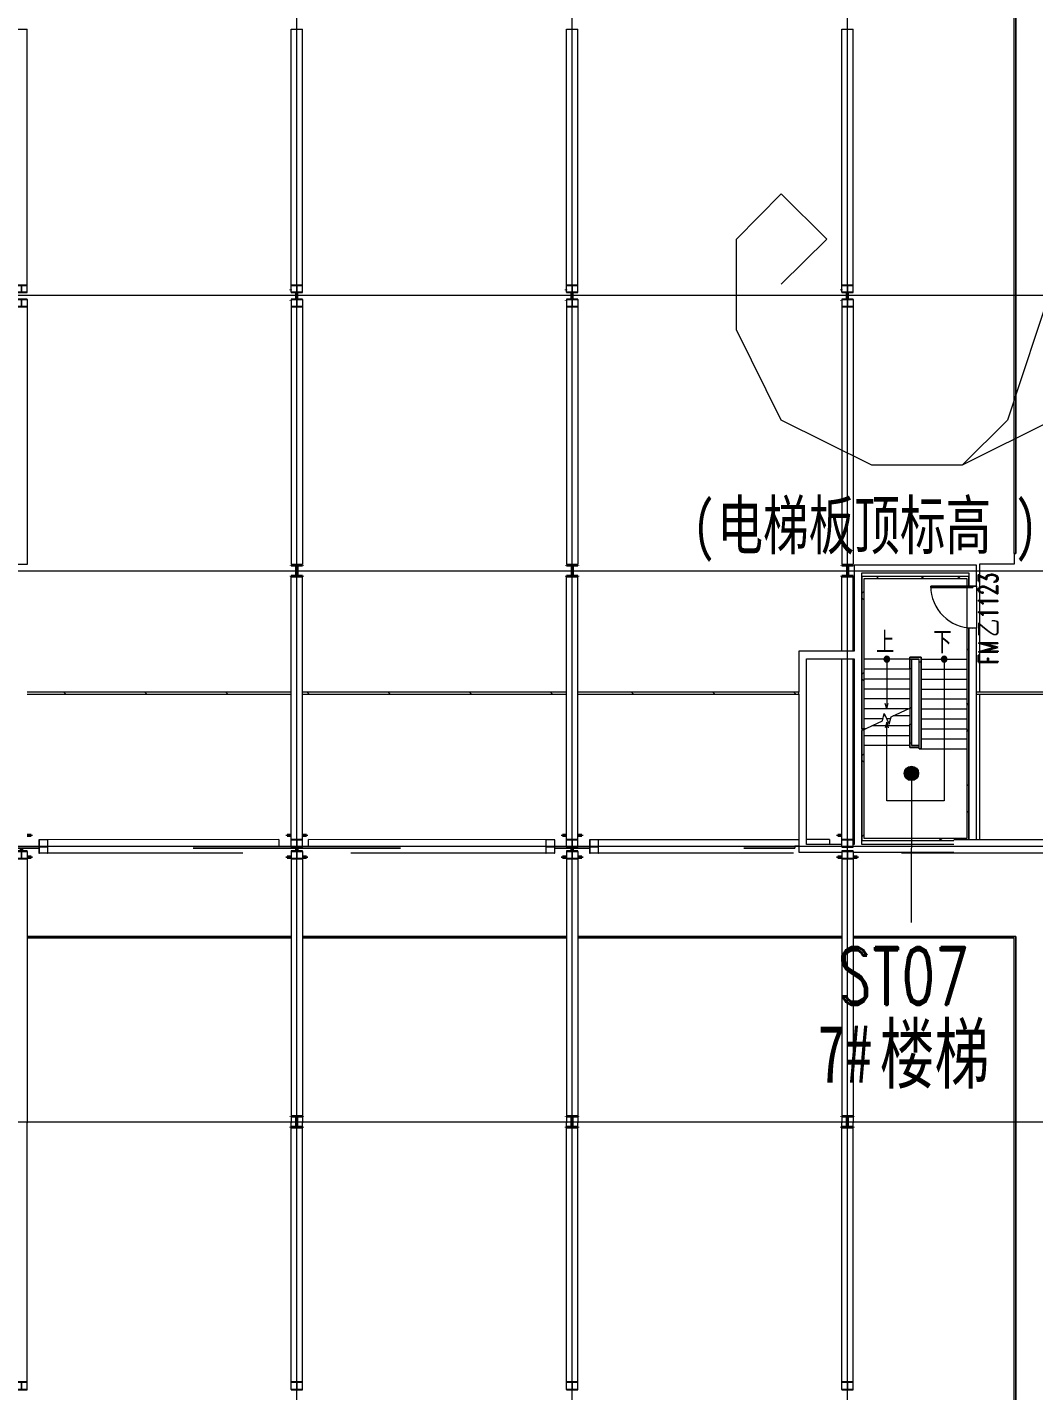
# Model space of a CAD drawing. Header units: millimetres. Extents: x -30000 to 430621, y -31706 to 192400.
# Drawn here: x 158550 to 184869, y 93773 to 129402 of the extents above; entities that cross this region are included whole.
import ezdxf

# ---------------------------------------------------------------- set-up
doc = ezdxf.new("R2010")
doc.units = ezdxf.units.MM
doc.linetypes.add('架空线', pattern=[3.97, 2.38, -1.59])
doc.linetypes.add('轴网线', pattern=[22.04, 18.38, -1.83, 0, -1.83])
doc.layers.get('0').update_dxf_attribs({"color": 8})
for name, color, linetype, lineweight in [('A-ANNO-NOTE', 8, 'Continuous', 5), ('A-AREA-IDEN', 8, 'Continuous', 9), ('A-DETL-GENF', 8, 'Continuous', 18), ('A-DOOR', 8, 'Continuous', 5), ('A-DOOR-IDEN', 8, 'Continuous', 9), ('A-DOOR-OPNG', 8, 'Continuous', 5), ('A-FLOR', 8, 'Continuous', 5), ('A-FLOR-HRAL', 8, 'Continuous', 5), ('A-WALL', 8, 'Continuous', 5), ('A-WALL-PATT', 8, 'Continuous', 9), ('G-IMPT', 8, 'Continuous', 5), ('S-BEAM', 8, 'Continuous', 5), ('S-COLS', 8, 'Continuous', 5), ('S-GRID', 8, 'Continuous', 9), ('S-STRS', 8, 'Continuous', 5), ('S-STRS-MBND', 8, 'Continuous', 5)]:
    doc.layers.add(name, color=color, linetype=linetype, lineweight=lineweight)
doc.styles.add('RomanD', font='romand__.ttf', dxfattribs={"width": 0.7, "height": 1500})
doc.styles.add('RomanD_1', font='romand__.ttf', dxfattribs={"width": 0.7, "height": 500})
doc.styles.add('仿宋', font='simfang.ttf', dxfattribs={"width": 0.7, "height": 500})
doc.styles.add('仿宋_2', font='simfang.ttf', dxfattribs={"width": 0.7, "height": 1500})
doc.styles.add('仿宋_3', font='simfang.ttf', dxfattribs={"width": 0.7, "height": 1250})
doc.styles.add('微软雅黑', font='Microsoft YaHei.ttf', dxfattribs={"width": 0.7, "height": 500})
pattern_1 = [(45, (-4e-09, 0), (-1060.66, 1060.66), []), (135, (-4e-09, 0), (-1060.66, -1060.66), [])]

# ---------------------------------------------------------------- blocks, each defined once
blk = doc.blocks.new('钢_柱_热轧H - HW300X300-659262-LAY-4F-1_500-A')
at = {"layer": 'S-COLS', "lineweight": 15, "true_color": 0xdddddd}
h = blk.add_hatch(color=254, dxfattribs=at)
h.paths.add_polyline_path([(5, -122), (5, 122), (-5, 122), (-5, -122)], flags=0)
h.paths.add_polyline_path([(9, -131), (5, -122), (-5, -131), (5, -131)], flags=0)
h.paths.add_polyline_path([(-150, -150), (150, -150), (150, -135), (-150, -135), (-150, -150)], flags=0)
h.paths.add_polyline_path([(5, 122), (5, 131), (-5, 129)], flags=0)
h.paths.add_polyline_path([(9, 131), (18, 135), (150, 135), (150, 150), (-150, 150), (-150, 135), (5, 132)], flags=0)
at = {"layer": 'S-COLS', "color": 8, "lineweight": 35, "true_color": 0x777777}
for p, q in [((-150, 150), (150, 150)), ((-150, 135), (-150, 150)), ((-18, 135), (-150, 135)), ((-5, -122), (-5, 122)), ((5, 122), (5, -122)), ((150, 135), (18, 135)), ((150, 150), (150, 135)), ((-150, -135), (-18, -135)), ((-150, -150), (-150, -135)), ((150, -150), (-150, -150)), ((18, -135), (150, -135)), ((150, -135), (150, -150))]:
    blk.add_line(p, q, dxfattribs=at)
for centre, start, end in [((-18, 122), 360, 90), ((18, 122), 90, 180), ((-18, -122), 270, 360), ((18, -122), 180, 270)]:
    blk.add_arc(centre, 13, start, end, dxfattribs=at)
blk = doc.blocks.new('钢_柱_焊接H - H600X500X20X30-V29-LAY-4F-1_500-A')
at = {"layer": 'S-COLS', "lineweight": 15, "true_color": 0xdddddd}
h = blk.add_hatch(color=254, dxfattribs=at)
h.paths.add_polyline_path([(250, -300), (250, -270), (150, -270), (150, -300)], flags=0)
h.paths.add_polyline_path([(-250, -300), (-150, -300), (-150, -270), (-250, -270)], flags=0)
h.paths.add_polyline_path([(5, -123), (10, -123), (5, -50), (-10, -50), (-5, -123), (5, -123)], flags=0)
h.paths.add_polyline_path([(-150, 270), (-150, 300), (-250, 300), (-250, 270)], flags=0)
h.paths.add_polyline_path([(250, 270), (250, 300), (150, 300), (150, 270)], flags=0)
at = {"layer": 'S-COLS', "color": 8, "lineweight": 35, "true_color": 0x777777}
for p, q in [((-250, 300), (-150, 300)), ((-250, 270), (-250, 300)), ((-150, 270), (-250, 270)), ((150, 300), (250, 300)), ((250, 270), (150, 270)), ((250, 300), (250, 270)), ((-250, -270), (-150, -270)), ((-250, -300), (-250, -270)), ((-150, -300), (-250, -300)), ((-10, -123), (-10, -50)), ((10, -50), (10, -123)), ((150, -270), (250, -270)), ((250, -300), (150, -300)), ((250, -270), (250, -300))]:
    blk.add_line(p, q, dxfattribs=at)
blk = doc.blocks.new('钢_柱_焊接H - H600X500X20X30-V30-LAY-4F-1_500-A')
at = {"layer": 'S-COLS', "lineweight": 15, "true_color": 0xdddddd}
h = blk.add_hatch(color=254, dxfattribs=at)
h.paths.add_polyline_path([(150, -300), (250, -300), (250, -270), (150, -270), (150, -288)], flags=0)
h.paths.add_polyline_path([(-150, -300), (-150, -270), (-250, -270), (-250, -300)], flags=0)
h.paths.add_polyline_path([(5, -123), (10, -123), (5, -50), (-10, -50), (-5, -123)], flags=0)
h.paths.add_polyline_path([(-150, 270), (-150, 300), (-250, 300), (-250, 270)], flags=0)
h.paths.add_polyline_path([(250, 270), (250, 300), (150, 300), (150, 270)], flags=0)
at = {"layer": 'S-COLS', "color": 8, "lineweight": 35, "true_color": 0x777777}
for p, q in [((-250, 300), (-150, 300)), ((-250, 270), (-250, 300)), ((-150, 270), (-250, 270)), ((150, 300), (250, 300)), ((250, 270), (150, 270)), ((250, 300), (250, 270)), ((-250, -270), (-150, -270)), ((-250, -300), (-250, -270)), ((-150, -300), (-250, -300)), ((-10, -123), (-10, -50)), ((10, -50), (10, -123)), ((150, -270), (250, -270)), ((250, -300), (150, -300)), ((250, -270), (250, -300))]:
    blk.add_line(p, q, dxfattribs=at)
blk = doc.blocks.new('钢_柱_焊接H - H600X500X20X30-V31-LAY-4F-1_500-A')
at = {"layer": 'S-COLS', "lineweight": 15, "true_color": 0xdddddd}
h = blk.add_hatch(color=254, dxfattribs=at)
h.paths.add_polyline_path([(250, -300), (250, -270), (150, -270), (150, -300)], flags=0)
h.paths.add_polyline_path([(-250, -300), (-150, -300), (-150, -270), (-250, -270)], flags=0)
h.paths.add_polyline_path([(5, -123), (10, -123), (5, -50), (-10, -50), (-5, -123), (5, -123)], flags=0)
h.paths.add_polyline_path([(-150, 270), (-150, 300), (-250, 300), (-250, 270)], flags=0)
h.paths.add_polyline_path([(250, 270), (250, 300), (150, 300), (150, 270)], flags=0)
at = {"layer": 'S-COLS', "color": 8, "lineweight": 35, "true_color": 0x777777}
for p, q in [((-250, 300), (-150, 300)), ((-250, 270), (-250, 300)), ((-150, 270), (-250, 270)), ((150, 300), (250, 300)), ((250, 270), (150, 270)), ((250, 300), (250, 270)), ((-250, -270), (-150, -270)), ((-250, -300), (-250, -270)), ((-150, -300), (-250, -300)), ((-10, -123), (-10, -50)), ((10, -50), (10, -123)), ((150, -270), (250, -270)), ((250, -300), (150, -300)), ((250, -270), (250, -300))]:
    blk.add_line(p, q, dxfattribs=at)
blk = doc.blocks.new('钢_柱_焊接H - H600X500X20X30-V32-LAY-4F-1_500-A')
at = {"layer": 'S-COLS', "lineweight": 15, "true_color": 0xdddddd}
h = blk.add_hatch(color=254, dxfattribs=at)
h.paths.add_polyline_path([(250, -300), (250, -270), (150, -270), (150, -300), (175, -300)], flags=0)
h.paths.add_polyline_path([(-150, -300), (-150, -270), (-250, -270), (-250, -300)], flags=0)
h.paths.add_polyline_path([(-150, 270), (-150, 300), (-250, 300), (-250, 270)], flags=0)
h.paths.add_polyline_path([(175, 270), (175, 300), (150, 300), (150, 270)], flags=0)
at = {"layer": 'S-COLS', "color": 8, "lineweight": 35, "true_color": 0x777777}
for p, q in [((-250, 300), (-150, 300)), ((-250, 270), (-250, 300)), ((-150, 270), (-250, 270)), ((150, 300), (175, 300)), ((175, 270), (150, 270)), ((-250, -270), (-150, -270)), ((-250, -300), (-250, -270)), ((-150, -300), (-250, -300)), ((150, -270), (250, -270)), ((250, -300), (150, -300)), ((250, -270), (250, -300))]:
    blk.add_line(p, q, dxfattribs=at)
blk = doc.blocks.new('钢_柱_热轧H - HW300X300-659271-LAY-4F-1_500-A')
at = {"layer": 'S-COLS', "lineweight": 15, "true_color": 0xdddddd}
h = blk.add_hatch(color=254, dxfattribs=at)
h.paths.add_polyline_path([(5, -122), (5, 122), (-5, 122), (-5, -122)], flags=0)
h.paths.add_polyline_path([(9, -131), (5, -122), (-5, -131), (5, -131)], flags=0)
h.paths.add_polyline_path([(-150, -150), (150, -150), (150, -135), (-150, -135)], flags=0)
h.paths.add_polyline_path([(5, 122), (5, 131), (-5, 129)], flags=0)
h.paths.add_polyline_path([(9, 131), (18, 135), (150, 135), (150, 150), (-150, 150), (-145, 135), (5, 132)], flags=0)
at = {"layer": 'S-COLS', "color": 8, "lineweight": 35, "true_color": 0x777777}
for p, q in [((-150, 150), (150, 150)), ((-150, 135), (-150, 150)), ((-18, 135), (-150, 135)), ((-5, -122), (-5, 122)), ((5, 122), (5, -122)), ((150, 135), (18, 135)), ((150, 150), (150, 135)), ((-150, -135), (-18, -135)), ((-150, -150), (-150, -135)), ((150, -150), (-150, -150)), ((18, -135), (150, -135)), ((150, -135), (150, -150))]:
    blk.add_line(p, q, dxfattribs=at)
for centre, start, end in [((-18, 122), 360, 90), ((18, 122), 90, 180), ((-18, -122), 270, 360), ((18, -122), 180, 270)]:
    blk.add_arc(centre, 13, start, end, dxfattribs=at)
blk = doc.blocks.new('钢_柱_热轧H - HW300X300-V86-LAY-4F-1_500-A')
at = {"layer": 'S-COLS', "lineweight": 15, "true_color": 0xdddddd}
blk.add_hatch(color=254, dxfattribs=at).paths.add_polyline_path([(4, -104), (5, -104), (0, 67), (-5, 67), (0, -104)], flags=0)
at = {"layer": 'S-COLS', "color": 8, "lineweight": 35, "true_color": 0x777777}
for p, q in [((-150, 135), (-150, 150)), ((-5, -104), (-5, 67)), ((5, 67), (5, -104)), ((-150, -150), (-150, -135))]:
    blk.add_line(p, q, dxfattribs=at)
blk = doc.blocks.new('钢_梁_焊接H - H300X300X10X15-658895-LAY-4F-1_500-A')
at = {"layer": 'S-BEAM', "color": 8, "lineweight": 15, "true_color": 0x777777}
for p, q in [((14250, 129354), (14550, 129354)), ((14250, 122663), (14250, 129354)), ((14550, 122663), (14550, 129354)), ((14550, 122663), (14250, 122663)), ((14250, 122663), (14250, 122653)), ((14250, 122653), (14395, 122653)), ((14250, 122477), (14250, 122653)), ((14395, 122653), (14395, 122477)), ((14405, 122477), (14405, 122653)), ((14405, 122653), (14550, 122653)), ((14550, 122653), (14550, 122663)), ((14550, 122477), (14550, 122653)), ((14395, 122477), (14250, 122477)), ((14250, 122477), (14250, 122467)), ((14250, 122467), (14550, 122467)), ((14550, 122477), (14405, 122477)), ((14550, 122467), (14550, 122477))]:
    blk.add_line(p, q, dxfattribs=at)
blk = doc.blocks.new('钢_梁_焊接H - H300X300X10X15-658896-LAY-4F-1_500-A')
at = {"layer": 'S-BEAM', "color": 8, "lineweight": 15, "true_color": 0x777777}
for p, q in [((14550, 122296), (14250, 122296)), ((14250, 122296), (14250, 122286)), ((14250, 122286), (14395, 122286)), ((14250, 122286), (14250, 122109)), ((14395, 122286), (14395, 122109)), ((14405, 122109), (14405, 122286)), ((14405, 122286), (14550, 122286)), ((14550, 122286), (14550, 122296)), ((14550, 122286), (14550, 122109)), ((14395, 122109), (14250, 122109)), ((14250, 122109), (14250, 122099)), ((14250, 122099), (14550, 122099)), ((14250, 122099), (14250, 115360)), ((14550, 122109), (14405, 122109)), ((14550, 122099), (14550, 122109)), ((14550, 122099), (14550, 115360)), ((14550, 115360), (14250, 115360))]:
    blk.add_line(p, q, dxfattribs=at)
blk = doc.blocks.new('钢_梁_焊接H - H300X300X10X15-V272-LAY-4F-1_500-A')
at = {"layer": 'S-BEAM', "color": 8, "lineweight": 15, "true_color": 0x777777}
for p, q in [((158550, 107877), (158250, 107877)), ((158250, 107877), (158250, 107867)), ((158250, 107867), (158395, 107867)), ((158250, 107867), (158250, 107683)), ((158395, 107683), (158250, 107683)), ((158250, 107683), (158250, 107673)), ((158250, 107673), (158550, 107673)), ((158250, 107673), (158250, 100949)), ((158395, 107867), (158395, 107683)), ((158405, 107683), (158405, 107867)), ((158405, 107867), (158550, 107867)), ((158550, 107683), (158405, 107683)), ((158550, 107867), (158550, 107877)), ((158550, 107867), (158550, 107683)), ((158550, 107673), (158550, 107683)), ((158550, 107673), (158550, 100770)), ((158250, 100935), (158250, 100770))]:
    blk.add_line(p, q, dxfattribs=at)
blk = doc.blocks.new('钢_梁_焊接H - H300X300X10X15-V273-LAY-4F-1_500-A')
at = {"layer": 'S-BEAM', "color": 8, "lineweight": 15, "true_color": 0x777777}
for p, q in [((158250, 100665), (158250, 100770)), ((158250, 94007), (158250, 100651)), ((158550, 94007), (158550, 100770)), ((158550, 94007), (158250, 94007)), ((158250, 94007), (158250, 93997)), ((158250, 93997), (158395, 93997)), ((158250, 93807), (158250, 93997)), ((158395, 93807), (158250, 93807)), ((158250, 93807), (158250, 93796)), ((158250, 93796), (158550, 93796)), ((158395, 93997), (158395, 93807)), ((158405, 93807), (158405, 93997)), ((158405, 93997), (158550, 93997)), ((158550, 93807), (158405, 93807)), ((158550, 93997), (158550, 94007)), ((158550, 93807), (158550, 93997)), ((158550, 93796), (158550, 93807))]:
    blk.add_line(p, q, dxfattribs=at)
blk = doc.blocks.new('钢_梁_焊接H - H300X300X10X15-658897-LAY-4F-1_500-A')
at = {"layer": 'S-BEAM', "color": 8, "lineweight": 15, "true_color": 0x777777}
for p, q in [((14250, 115049), (14550, 115049)), ((14250, 108179), (14250, 115049)), ((14550, 108179), (14550, 115049)), ((14550, 108179), (14250, 108179)), ((14250, 108179), (14250, 108169)), ((14250, 108169), (14395, 108169)), ((14250, 107986), (14250, 108169)), ((14395, 107986), (14250, 107986)), ((14250, 107986), (14250, 107975)), ((14250, 107975), (14550, 107975)), ((14395, 108169), (14395, 107986)), ((14405, 107986), (14405, 108169)), ((14405, 108169), (14550, 108169)), ((14550, 107986), (14405, 107986)), ((14550, 108169), (14550, 108179)), ((14550, 107986), (14550, 108169)), ((14550, 107975), (14550, 107986))]:
    blk.add_line(p, q, dxfattribs=at)
blk = doc.blocks.new('钢_梁_焊接H - H300X300X10X15-V281-LAY-4F-1_500-A')
at = {"layer": 'S-BEAM', "color": 8, "lineweight": 15, "true_color": 0x777777}
for p, q in [((165750, 107877), (165450, 107877)), ((165450, 107877), (165450, 107867)), ((165450, 107867), (165595, 107867)), ((165450, 107867), (165450, 107683)), ((165595, 107683), (165450, 107683)), ((165450, 107683), (165450, 107673)), ((165450, 107673), (165750, 107673)), ((165450, 107673), (165450, 100949)), ((165595, 107867), (165595, 107683)), ((165605, 107683), (165605, 107867)), ((165605, 107867), (165750, 107867)), ((165750, 107683), (165605, 107683)), ((165750, 107867), (165750, 107877)), ((165750, 107867), (165750, 107683)), ((165750, 107673), (165750, 107683)), ((165750, 107673), (165750, 100770)), ((165450, 100935), (165450, 100770))]:
    blk.add_line(p, q, dxfattribs=at)
blk = doc.blocks.new('钢_梁_焊接H - H300X300X10X15-V282-LAY-4F-1_500-A')
at = {"layer": 'S-BEAM', "color": 8, "lineweight": 15, "true_color": 0x777777}
for p, q in [((165450, 100665), (165450, 100770)), ((165450, 94007), (165450, 100651)), ((165750, 94007), (165750, 100770)), ((165750, 94007), (165450, 94007)), ((165450, 94007), (165450, 93997)), ((165450, 93997), (165595, 93997)), ((165450, 93807), (165450, 93997)), ((165595, 93807), (165450, 93807)), ((165450, 93807), (165450, 93796)), ((165450, 93796), (165750, 93796)), ((165595, 93997), (165595, 93807)), ((165605, 93807), (165605, 93997)), ((165605, 93997), (165750, 93997)), ((165750, 93807), (165605, 93807)), ((165750, 93997), (165750, 94007)), ((165750, 93807), (165750, 93997)), ((165750, 93796), (165750, 93807))]:
    blk.add_line(p, q, dxfattribs=at)
blk = doc.blocks.new('钢_梁_焊接H - H300X300X10X15-V290-LAY-4F-1_500-A')
at = {"layer": 'S-BEAM', "color": 8, "lineweight": 15, "true_color": 0x777777}
for p, q in [((172950, 107877), (172650, 107877)), ((172650, 107877), (172650, 107867)), ((172650, 107867), (172795, 107867)), ((172650, 107867), (172650, 107683)), ((172795, 107683), (172650, 107683)), ((172650, 107683), (172650, 107673)), ((172650, 107673), (172950, 107673)), ((172650, 107673), (172650, 100949)), ((172795, 107867), (172795, 107683)), ((172805, 107683), (172805, 107867)), ((172805, 107867), (172950, 107867)), ((172950, 107683), (172805, 107683)), ((172950, 107867), (172950, 107877)), ((172950, 107867), (172950, 107683)), ((172950, 107673), (172950, 107683)), ((172950, 107673), (172950, 100770)), ((172650, 100935), (172650, 100770))]:
    blk.add_line(p, q, dxfattribs=at)
blk = doc.blocks.new('钢_梁_焊接H - H300X300X10X15-V291-LAY-4F-1_500-A')
at = {"layer": 'S-BEAM', "color": 8, "lineweight": 15, "true_color": 0x777777}
for p, q in [((172650, 100665), (172650, 100770)), ((172650, 94007), (172650, 100651)), ((172950, 94007), (172950, 100770)), ((172950, 94007), (172650, 94007)), ((172650, 94007), (172650, 93997)), ((172650, 93997), (172795, 93997)), ((172650, 93807), (172650, 93997)), ((172795, 93807), (172650, 93807)), ((172650, 93807), (172650, 93796)), ((172650, 93796), (172950, 93796)), ((172795, 93997), (172795, 93807)), ((172805, 93807), (172805, 93997)), ((172805, 93997), (172950, 93997)), ((172950, 93807), (172805, 93807)), ((172950, 93997), (172950, 94007)), ((172950, 93807), (172950, 93997)), ((172950, 93796), (172950, 93807))]:
    blk.add_line(p, q, dxfattribs=at)
blk = doc.blocks.new('钢_梁_焊接H - H300X300X10X15-V173-LAY-4F-1_500-A')
at = {"layer": 'S-BEAM', "color": 8, "lineweight": 15, "true_color": 0x777777}
for p, q in [((71850, 115049), (72150, 115049)), ((71850, 113100), (71850, 115049)), ((72150, 113100), (72150, 115049)), ((71850, 108179), (71850, 112900)), ((72150, 108179), (72150, 112900)), ((72150, 108179), (71850, 108179)), ((71850, 108179), (71850, 108169)), ((71850, 108169), (71995, 108169)), ((71850, 107986), (71850, 108169)), ((71995, 107986), (71850, 107986)), ((71850, 107986), (71850, 107975)), ((71850, 107975), (72150, 107975)), ((71995, 108169), (71995, 107986)), ((72005, 107986), (72005, 108169)), ((72005, 108169), (72150, 108169)), ((72150, 107986), (72005, 107986)), ((72150, 108169), (72150, 108179)), ((72150, 107986), (72150, 108169)), ((72150, 107975), (72150, 107986))]:
    blk.add_line(p, q, dxfattribs=at)
blk = doc.blocks.new('钢_梁_焊接H - H300X300X10X15-V299-LAY-4F-1_500-A')
at = {"layer": 'S-BEAM', "color": 8, "lineweight": 15, "true_color": 0x777777}
for p, q in [((180150, 107877), (179850, 107877)), ((179850, 107877), (179850, 107867)), ((179850, 107867), (179995, 107867)), ((179850, 107867), (179850, 107683)), ((179995, 107683), (179850, 107683)), ((179850, 107683), (179850, 107673)), ((179850, 107673), (180150, 107673)), ((179850, 107673), (179850, 100949)), ((179995, 107867), (179995, 107683)), ((180005, 107683), (180005, 107867)), ((180005, 107867), (180150, 107867)), ((180150, 107683), (180005, 107683)), ((180150, 107867), (180150, 107877)), ((180150, 107867), (180150, 107683)), ((180150, 107673), (180150, 107683)), ((180150, 107673), (180150, 100770)), ((179850, 100935), (179850, 100770))]:
    blk.add_line(p, q, dxfattribs=at)
blk = doc.blocks.new('钢_梁_焊接H - H300X300X10X15-V300-LAY-4F-1_500-A')
at = {"layer": 'S-BEAM', "color": 8, "lineweight": 15, "true_color": 0x777777}
for p, q in [((179850, 100665), (179850, 100770)), ((179850, 94007), (179850, 100651)), ((180150, 94007), (180150, 100770)), ((180150, 94007), (179850, 94007)), ((179850, 94007), (179850, 93997)), ((179850, 93997), (179995, 93997)), ((179850, 93807), (179850, 93997)), ((179995, 93807), (179850, 93807)), ((179850, 93807), (179850, 93796)), ((179850, 93796), (180150, 93796)), ((179995, 93997), (179995, 93807)), ((180005, 93807), (180005, 93997)), ((180005, 93997), (180150, 93997)), ((180150, 93807), (180005, 93807)), ((180150, 93997), (180150, 94007)), ((180150, 93807), (180150, 93997)), ((180150, 93796), (180150, 93807))]:
    blk.add_line(p, q, dxfattribs=at)
blk = doc.blocks.new('钢_梁_热轧H - HW350X350-659158-LAY-4F-1_500-A')
at = {"layer": 'S-BEAM', "color": 8, "lineweight": 15, "true_color": 0x777777}
for p, q in [((158866, 108166), (158853, 108166)), ((158853, 108166), (158853, 107816)), ((159077, 108167), (158866, 108166)), ((158866, 108010), (158866, 108166)), ((158866, 107816), (158866, 107972)), ((159068, 107998), (158875, 107997)), ((158875, 107985), (159068, 107986)), ((159090, 108167), (159077, 108167)), ((159077, 108167), (159077, 108011)), ((159077, 107973), (159077, 107817)), ((165128, 108174), (159090, 108167)), ((159090, 107817), (159090, 108167)), ((165128, 108174), (165128, 108000)), ((158853, 107816), (158866, 107816)), ((159077, 107817), (158866, 107816)), ((159077, 107817), (159090, 107817)), ((164191, 107823), (159090, 107817))]:
    blk.add_line(p, q, dxfattribs=at)
for centre, start_param, end_param in [((158875, 108010), 1.570796, 3.141593), ((158875, 107972), 0, 1.570796), ((159068, 108011), 3.141593, 4.712389), ((159068, 107973), 4.712389, 6.283185)]:
    blk.add_ellipse(centre, major_axis=(0, 13), ratio=0.677285, start_param=start_param, end_param=end_param, dxfattribs=at)
blk = doc.blocks.new('钢_梁_热轧H - HW350X350-659159-LAY-4F-1_500-A')
at = {"layer": 'S-BEAM', "color": 8, "lineweight": 15, "true_color": 0x777777}
for p, q in [((165903, 108000), (165903, 108175)), ((172110, 108167), (165903, 108175)), ((172123, 108167), (172110, 108167)), ((172110, 108167), (172110, 107817)), ((172123, 108011), (172123, 108167)), ((172334, 108166), (172123, 108167)), ((172123, 107817), (172123, 107973)), ((172325, 107997), (172132, 107998)), ((172132, 107986), (172325, 107985)), ((172347, 108166), (172334, 108166)), ((172334, 108166), (172334, 108010)), ((172334, 107972), (172334, 107816)), ((172347, 107816), (172347, 108166)), ((172110, 107817), (167009, 107823)), ((172110, 107817), (172123, 107817)), ((172334, 107816), (172123, 107817)), ((172334, 107816), (172347, 107816))]:
    blk.add_line(p, q, dxfattribs=at)
for centre, start_param, end_param in [((172132, 108011), 1.570796, 3.141593), ((172132, 107973), 0, 1.570796), ((172325, 108010), 3.141593, 4.712389), ((172325, 107972), 4.712389, 6.283185)]:
    blk.add_ellipse(centre, major_axis=(0, 13), ratio=0.677285, start_param=start_param, end_param=end_param, dxfattribs=at)
blk = doc.blocks.new('钢_梁_热轧H - HW350X350-659160-LAY-4F-1_500-A')
at = {"layer": 'S-BEAM', "color": 8, "lineweight": 15, "true_color": 0x777777}
for p, q in [((173266, 108166), (173253, 108166)), ((173253, 108166), (173253, 107816)), ((173477, 108167), (173266, 108166)), ((173266, 108010), (173266, 108166)), ((173266, 107816), (173266, 107972)), ((173468, 107998), (173275, 107997)), ((173275, 107985), (173468, 107986)), ((173490, 108167), (173477, 108167)), ((173477, 108167), (173477, 108011)), ((173477, 107973), (173477, 107817)), ((178725, 108173), (173490, 108167)), ((173490, 107817), (173490, 108167)), ((179528, 108174), (178925, 108174)), ((179528, 108174), (179528, 108050)), ((173253, 107816), (173266, 107816)), ((173477, 107817), (173266, 107816)), ((173477, 107817), (173490, 107817)), ((178591, 107823), (173490, 107817))]:
    blk.add_line(p, q, dxfattribs=at)
for centre, start_param, end_param in [((173275, 108010), 1.570796, 3.141593), ((173275, 107972), 0, 1.570796), ((173468, 108011), 3.141593, 4.712389), ((173468, 107973), 4.712389, 6.283185)]:
    blk.add_ellipse(centre, major_axis=(0, 13), ratio=0.677285, start_param=start_param, end_param=end_param, dxfattribs=at)
blk = doc.blocks.new('钢_梁_热轧H - HW350X350-659161-LAY-4F-1_500-A')
at = {"layer": 'S-BEAM', "color": 8, "lineweight": 15, "true_color": 0x777777}
for p, q in [((186510, 108167), (182783, 108171)), ((186523, 108167), (186510, 108167)), ((186510, 108167), (186510, 107817)), ((186523, 108011), (186523, 108167)), ((186734, 108166), (186523, 108167)), ((186523, 107817), (186523, 107973)), ((186725, 107997), (186532, 107998)), ((186532, 107986), (186725, 107985)), ((186747, 108166), (186734, 108166)), ((186734, 108166), (186734, 108010)), ((186734, 107972), (186734, 107816)), ((186747, 107816), (186747, 108166)), ((186510, 107817), (181409, 107823)), ((186510, 107817), (186523, 107817)), ((186734, 107816), (186523, 107817)), ((186734, 107816), (186747, 107816))]:
    blk.add_line(p, q, dxfattribs=at)
for centre, start_param, end_param in [((186532, 108011), 1.570796, 3.141593), ((186532, 107973), 0, 1.570796), ((186725, 108010), 3.141593, 4.712389), ((186725, 107972), 4.712389, 6.283185)]:
    blk.add_ellipse(centre, major_axis=(0, 13), ratio=0.677285, start_param=start_param, end_param=end_param, dxfattribs=at)
blk = doc.blocks.new('X-ST-F3-04-C-002_HLP2_rvt-1-LAY-4F-1_500-A')
at = {"color": 8, "lineweight": 15, "true_color": 0x777777}
for name, p in [('钢_梁_焊接H - H300X300X10X15-658895-LAY-4F-1_500-A', (144000, 0)), ('钢_梁_焊接H - H300X300X10X15-658895-LAY-4F-1_500-A', (151200, 0)), ('钢_梁_焊接H - H300X300X10X15-658895-LAY-4F-1_500-A', (158400, 0)), ('钢_梁_焊接H - H300X300X10X15-658895-LAY-4F-1_500-A', (165600, 0)), ('钢_梁_焊接H - H300X300X10X15-658896-LAY-4F-1_500-A', (144000, 0)), ('钢_柱_热轧H - HW300X300-V86-LAY-4F-1_500-A', (165595, 122400)), ('钢_柱_热轧H - HW300X300-V86-LAY-4F-1_500-A', (172795, 122400)), ('钢_梁_焊接H - H300X300X10X15-658896-LAY-4F-1_500-A', (158400, 0)), ('钢_柱_热轧H - HW300X300-V86-LAY-4F-1_500-A', (179995, 122400)), ('钢_梁_焊接H - H300X300X10X15-658896-LAY-4F-1_500-A', (165600, 0)), ('钢_柱_热轧H - HW300X300-659262-LAY-4F-1_500-A', (165600, 115200)), ('钢_柱_热轧H - HW300X300-659262-LAY-4F-1_500-A', (172800, 115200)), ('钢_柱_热轧H - HW300X300-659262-LAY-4F-1_500-A', (180000, 115200)), ('钢_梁_焊接H - H300X300X10X15-658897-LAY-4F-1_500-A', (158400, 0)), ('钢_梁_焊接H - H300X300X10X15-V173-LAY-4F-1_500-A', (108000, 0)), ('钢_柱_焊接H - H600X500X20X30-V29-LAY-4F-1_500-A', (158400, 108000)), ('钢_梁_热轧H - HW350X350-659158-LAY-4F-1_500-A', (0, 0)), ('钢_柱_焊接H - H600X500X20X30-V30-LAY-4F-1_500-A', (165600, 108000)), ('钢_梁_热轧H - HW350X350-659159-LAY-4F-1_500-A', (0, 0)), ('钢_柱_焊接H - H600X500X20X30-V31-LAY-4F-1_500-A', (172800, 108000)), ('钢_梁_热轧H - HW350X350-659160-LAY-4F-1_500-A', (0, 0)), ('钢_柱_焊接H - H600X500X20X30-V32-LAY-4F-1_500-A', (180000, 108000)), ('钢_梁_热轧H - HW350X350-659161-LAY-4F-1_500-A', (0, 0)), ('钢_梁_焊接H - H300X300X10X15-V272-LAY-4F-1_500-A', (0, 0)), ('钢_梁_焊接H - H300X300X10X15-V281-LAY-4F-1_500-A', (0, 0)), ('钢_梁_焊接H - H300X300X10X15-V290-LAY-4F-1_500-A', (0, 0)), ('钢_梁_焊接H - H300X300X10X15-V299-LAY-4F-1_500-A', (0, 0)), ('钢_柱_热轧H - HW300X300-659271-LAY-4F-1_500-A', (165595, 100800)), ('钢_柱_热轧H - HW300X300-659271-LAY-4F-1_500-A', (172795, 100800)), ('钢_柱_热轧H - HW300X300-659271-LAY-4F-1_500-A', (179995, 100800)), ('钢_梁_焊接H - H300X300X10X15-V273-LAY-4F-1_500-A', (0, 0)), ('钢_梁_焊接H - H300X300X10X15-V282-LAY-4F-1_500-A', (0, 0)), ('钢_梁_焊接H - H300X300X10X15-V291-LAY-4F-1_500-A', (0, 0)), ('钢_梁_焊接H - H300X300X10X15-V300-LAY-4F-1_500-A', (0, 0))]:
    blk.add_blockref(name, p, dxfattribs=at)
for name, rotation in [('钢_梁_焊接H - H300X300X10X15-658896-LAY-4F-1_500-A', 359.9999987925817), ('钢_梁_焊接H - H300X300X10X15-658897-LAY-4F-1_500-A', 1.207418269725733e-06)]:
    blk.add_blockref(name, (151200, 0), dxfattribs=dict(at, rotation=rotation))
blk = doc.blocks.new('栏杆扶手 - 栏杆扶手-1771915-LAY-4F-1_500-A')
at = {"layer": 'A-FLOR-HRAL', "lineweight": 15}
for p, q in [((181625, 111610), (181625, 111195)), ((181675, 111633), (181675, 111195))]:
    blk.add_line(p, q, dxfattribs=at)
blk = doc.blocks.new('顶部扶栏类型 - 顶部扶栏_内部_-1771920-LAY-4F-1_500-A')
at = {"layer": 'A-FLOR-HRAL', "lineweight": 15}
for p, q in [((181625, 111195), (181675, 111195)), ((181625, 110705), (181625, 111195)), ((181675, 111195), (181675, 110705)), ((181625, 110705), (181675, 110705)), ((181625, 110580), (181625, 110705)), ((181750, 110580), (181625, 110580)), ((181675, 110705), (181675, 110630)), ((181675, 110630), (181750, 110630)), ((181750, 110630), (181875, 110630)), ((181875, 110580), (181750, 110580))]:
    blk.add_line(p, q, dxfattribs=at)
blk = doc.blocks.new('顶部扶栏类型 - 顶部扶栏_内部_-V415-LAY-4F-1_500-A')
at = {"layer": 'A-FLOR-HRAL', "lineweight": 15}
for p, q in [((181625, 111195), (181625, 110705)), ((181675, 111195), (181675, 110705)), ((181625, 110705), (181625, 110580)), ((181625, 110580), (181875, 110580)), ((181675, 110705), (181675, 110630)), ((181675, 110630), (181875, 110630))]:
    blk.add_line(p, q, dxfattribs=at)
blk = doc.blocks.new('顶部扶栏类型 - 顶部扶栏_内部_-1771958-LAY-4F-1_500-A')
at = {"layer": 'A-FLOR-HRAL', "lineweight": 15}
for p, q in [((181624.6, 112890.4), (181624.6, 112940.4)), ((181624.6, 112940.4), (181800.4, 112940.4)), ((181800.4, 112890.4), (181624.6, 112890.4)), ((181800.4, 112940.4), (181925.4, 112940.4)), ((181875.4, 112890.4), (181800.4, 112890.4)), ((181875.4, 112815.4), (181875.4, 112890.4)), ((181875.4, 110550), (181875.4, 112815.4)), ((181925.4, 112815.4), (181875.4, 112815.4)), ((181925.4, 112940.4), (181925.4, 112815.4)), ((181925.4, 112815.4), (181925.4, 110550)), ((181925.4, 110550), (181875.4, 110550))]:
    blk.add_line(p, q, dxfattribs=at)
blk = doc.blocks.new('顶部扶栏类型 - 顶部扶栏_内部_-V416-LAY-4F-1_500-A')
at = {"layer": 'A-FLOR-HRAL', "lineweight": 15}
for p, q in [((181624.6, 112890.4), (181624.6, 112940.4)), ((181925.4, 112940.4), (181624.6, 112940.4)), ((181875.4, 112890.4), (181624.6, 112890.4)), ((181875.4, 112815.4), (181875.4, 112890.4)), ((181875.4, 110550), (181875.4, 112815.4)), ((181925.4, 112815.4), (181925.4, 112940.4)), ((181925.4, 110550), (181925.4, 112815.4)), ((181875.4, 110550), (181925.4, 110550))]:
    blk.add_line(p, q, dxfattribs=at)
blk = doc.blocks.new('顶部扶栏类型 - 顶部扶栏_内部_-1816110-LAY-4F-1_500-A')
at = {"layer": 'A-FLOR-HRAL', "lineweight": 15}
for p, q in [((181625, 112890), (181675, 112890)), ((181625, 112635), (181625, 112890)), ((181675, 112635), (181625, 112635)), ((181675, 112890), (181675, 112635))]:
    blk.add_line(p, q, dxfattribs=at)
blk = doc.blocks.new('顶部扶栏类型 - 顶部扶栏_内部_-V421-LAY-4F-1_500-A')
at = {"layer": 'A-FLOR-HRAL', "lineweight": 15}
for p, q in [((181675, 112890), (181625, 112890)), ((181625, 112890), (181625, 111610)), ((181675, 112890), (181675, 111633)), ((181625, 111610), (181675, 111633))]:
    blk.add_line(p, q, dxfattribs=at)
blk = doc.blocks.new('下楼梯路径-C - 顺砌剖面-1882489-LAY-4F-1_500-A')
at = {"layer": 'A-DETL-GENF', "true_color": 0x808080}
blk.add_hatch(color=8, dxfattribs=at).paths.add_polyline_path([(613, -1180), (621, -1198), (648, -1226), (686, -1236), (723, -1226), (751, -1198), (761, -1161), (751, -1123), (736, -1106), (705, -1088), (676, -1088), (648, -1096), (621, -1123), (613, -1142)], flags=0)
at = {"layer": 'A-DETL-GENF'}
for p, q in [((-964, 339), (-1109, 378)), ((-3014, -1161), (-3014, 339)), ((-3014, 339), (-964, 339)), ((-964, 339), (-1109, 300)), ((613, -1161), (-3014, -1161)), ((686, -1161), (613, -1161))]:
    blk.add_line(p, q, dxfattribs=at)
for start, end in [(360, 180), (180, 360)]:
    blk.add_arc((686, -1161), 75, start, end, dxfattribs=at)
blk = doc.blocks.new('上楼梯路径-C - 顺砌剖面-1881069-LAY-4F-1_500-A')
at = {"layer": 'A-DETL-GENF', "true_color": 0x808080}
blk.add_hatch(color=8, dxfattribs=at).paths.add_polyline_path([(0, -75), (19, -72), (53, -53), (72, -19), (72, 19), (53, 53), (19, 72), (-19, 72), (-53, 53), (-65, 38), (-75, 0), (-65, -37), (-37, -65), (-19, -72)], flags=0)
at = {"layer": 'A-DETL-GENF'}
for p, q in [((0, 0), (0, -75)), ((0, -75), (0, -1300)), ((0, -1300), (-39, -1155)), ((0, -1300), (39, -1155))]:
    blk.add_line(p, q, dxfattribs=at)
for start, end in [(90, 270), (270, 90)]:
    blk.add_arc((0, 0), 75, start, end, dxfattribs=at)
blk = doc.blocks.new('AR-F3-00-STA-001_HLP2_rvt-1-LAY-4F-1_500-A')
at = {"layer": 'S-STRS', "lineweight": 15}
for p, q in [((180950, 112890), (180431, 112890)), ((181625, 112630), (180431, 112630)), ((181100, 112890), (180950, 112890)), ((181625, 112890), (181100, 112890)), ((181675, 112890), (181875, 112890)), ((181675, 112890), (181675, 112630)), ((181675, 112630), (181675, 112370)), ((181875, 112630), (181875, 112890)), ((181875, 112370), (181875, 112630)), ((181925, 112890), (182450, 112890)), ((181925, 112630), (183119, 112630)), ((182455, 112890), (182580, 112890)), ((182585, 112890), (182600, 112890)), ((182600, 112890), (183119, 112890)), ((181625, 112370), (180431, 112370)), ((181675, 112370), (181675, 112110)), ((181875, 112110), (181875, 112370)), ((181925, 112370), (183119, 112370)), ((181625, 112110), (180431, 112110)), ((181675, 112110), (181675, 111850)), ((181875, 111850), (181875, 112110)), ((181925, 112110), (183119, 112110)), ((181625, 111850), (180431, 111850)), ((181583, 111590), (180431, 111590)), ((181675, 111850), (181675, 111633)), ((181675, 111633), (181675, 111410)), ((181875, 111590), (181875, 111850)), ((181875, 111330), (181875, 111590)), ((181925, 111850), (183119, 111850)), ((181925, 111590), (183119, 111590)), ((180925, 111330), (180431, 111330)), ((180988, 111410), (180944, 111410)), ((181125, 111330), (181025, 111330)), ((181625, 111410), (181197, 111410)), ((181675, 111410), (181675, 111150)), ((181875, 111070), (181875, 111330)), ((181925, 111330), (183119, 111330)), ((180375, 111070), (180375, 111027)), ((180467, 111070), (180375, 111070)), ((181625, 110890), (180431, 110890)), ((181625, 111150), (180639, 111150)), ((181675, 111150), (181675, 110890)), ((181675, 110890), (181675, 110630)), ((181875, 110810), (181875, 111070)), ((181875, 110630), (181875, 110810)), ((181925, 111070), (183119, 111070)), ((181925, 110810), (183119, 110810)), ((181625, 110630), (180431, 110630)), ((181875, 110630), (181675, 110630)), ((181875, 110550), (181875, 110580)), ((181925, 110550), (183119, 110550))]:
    blk.add_line(p, q, dxfattribs=at)
at = {"layer": 'S-STRS', "linetype": '架空线', "lineweight": 15}
for p, q in [((180950, 112890), (180431, 112890)), ((181625, 112630), (180431, 112630)), ((181100, 112890), (180950, 112890)), ((181625, 112890), (181100, 112890)), ((181925, 112890), (182450, 112890)), ((181925, 112630), (183119, 112630)), ((182455, 112890), (182580, 112890)), ((182585, 112890), (182600, 112890)), ((182600, 112890), (183119, 112890)), ((181625, 112370), (180431, 112370)), ((181925, 112370), (183119, 112370)), ((181625, 112110), (180431, 112110)), ((181925, 112110), (183119, 112110)), ((181625, 111850), (180431, 111850)), ((181583, 111590), (180431, 111590)), ((181925, 111850), (183119, 111850)), ((181925, 111590), (183119, 111590)), ((180925, 111330), (180431, 111330)), ((180988, 111410), (180944, 111410)), ((181125, 111330), (181025, 111330)), ((181625, 111410), (181197, 111410)), ((181925, 111330), (183119, 111330)), ((180467, 111070), (180375, 111070)), ((181625, 110890), (180431, 110890)), ((181625, 111150), (180639, 111150)), ((181925, 111070), (183119, 111070)), ((181925, 110810), (183119, 110810)), ((181625, 110630), (180431, 110630)), ((181925, 110550), (183119, 110550))]:
    blk.add_line(p, q, dxfattribs=at)
at = {"layer": 'S-STRS-MBND', "lineweight": 15}
for p, q in [((181138, 111383), (181625, 111610)), ((180375, 111027), (180912, 111277)), ((180912, 111277), (180959, 111472)), ((180959, 111472), (181091, 111188)), ((181091, 111188), (181138, 111383))]:
    blk.add_line(p, q, dxfattribs=at)
at = {"lineweight": 15}
blk.add_blockref('上楼梯路径-C - 顺砌剖面-1881069-LAY-4F-1_500-A', (181025, 112890), dxfattribs=at)
at = {"lineweight": 15, "rotation": 89.9999999999999}
blk.add_blockref('下楼梯路径-C - 顺砌剖面-1882489-LAY-4F-1_500-A', (181364, 112204), dxfattribs=at)
at = {"color": 163, "lineweight": 15, "true_color": 0x667fcc}
for name in ['顶部扶栏类型 - 顶部扶栏_内部_-1771958-LAY-4F-1_500-A', '顶部扶栏类型 - 顶部扶栏_内部_-V416-LAY-4F-1_500-A', '顶部扶栏类型 - 顶部扶栏_内部_-1816110-LAY-4F-1_500-A', '顶部扶栏类型 - 顶部扶栏_内部_-V421-LAY-4F-1_500-A', '栏杆扶手 - 栏杆扶手-1771915-LAY-4F-1_500-A', '顶部扶栏类型 - 顶部扶栏_内部_-1771920-LAY-4F-1_500-A', '顶部扶栏类型 - 顶部扶栏_内部_-V415-LAY-4F-1_500-A']:
    blk.add_blockref(name, (0, 0), dxfattribs=at)
at = {"layer": 'A-ANNO-NOTE', "color": 7, "lineweight": 15, "char_height": 500, "width": 673.42, "attachment_point": 1, "style": '仿宋'}
for s, insert in [('\\f仿宋|b0|i0|c134|p49|;\\W.7;上', (180748, 113600)), ('\\f仿宋|b0|i0|c134|p49|;\\W.7;下', (182245, 113600))]:
    blk.add_mtext(s, dxfattribs=dict(at, insert=insert))
blk = doc.blocks.new('单扇平开防火门_带观察窗 - FM乙1123-V3-LAY-4F-1_500-A')
at = {"layer": 'A-DOOR'}
for p, q in [((550, 1100), (510, 1100)), ((510, 1100), (510, 0)), ((510, 1100), (550, 1100)), ((510, 900), (510, 1100)), ((550, 0), (550, 1100)), ((550, 1100), (550, 900)), ((510, 700), (510, 900)), ((550, 900), (550, 700)), ((510, 0), (510, 700)), ((550, 700), (550, 0)), ((510, 0), (550, 0)), ((550, 0), (510, 0))]:
    blk.add_line(p, q, dxfattribs=at)
blk.add_arc((550, 0), 1100, 90, 180, dxfattribs=at)
at = {"layer": 'A-DOOR-OPNG'}
for p, q in [((-550, -100), (-550, 100)), ((550, -99), (550, 100))]:
    blk.add_line(p, q, dxfattribs=at)
blk = doc.blocks.new('顶部扶栏类型 - 顶部扶栏_内部_-3241360-LAY-4F-1_500-A')
at = {"layer": 'A-FLOR-HRAL'}
for p, q in [((184353, 115650), (184353, 151200)), ((184403, 151250), (184403, 115650)), ((184403, 115650), (184353, 115650))]:
    blk.add_line(p, q, dxfattribs=at)
blk = doc.blocks.new('顶部扶栏类型 - 顶部扶栏_内部_-V434-LAY-4F-1_500-A')
at = {"layer": 'A-FLOR-HRAL'}
for p, q in [((184353, 115650), (184353, 151200)), ((184403, 115650), (184403, 151250)), ((184353, 115650), (184403, 115650))]:
    blk.add_line(p, q, dxfattribs=at)
blk = doc.blocks.new('顶部扶栏类型 - 顶部扶栏_内部_-3241574-LAY-4F-1_500-A')
at = {"layer": 'A-FLOR-HRAL'}
for p, q in [((134087, 108000), (136650, 108000)), ((136950, 108000), (139513, 108000)), ((143547, 108000), (143850, 108000)), ((144150, 108000), (144453, 108000)), ((148487, 108000), (151050, 108000)), ((151350, 108000), (153913, 108000)), ((157947, 108000), (158250, 108000)), ((158550, 108000), (158853, 108000)), ((162887, 108000), (165450, 108000)), ((165750, 108000), (168313, 108000)), ((172347, 108000), (172650, 108000)), ((172950, 108000), (173253, 108000)), ((177287, 108000), (178625, 108000)), ((178625, 108000), (178625, 107950)), ((139513, 107950), (134087, 107950)), ((144453, 107950), (143547, 107950)), ((153913, 107950), (148487, 107950)), ((158853, 107950), (157947, 107950)), ((168313, 107950), (162887, 107950)), ((173253, 107950), (172347, 107950)), ((178625, 107950), (177287, 107950))]:
    blk.add_line(p, q, dxfattribs=at)
blk = doc.blocks.new('顶部扶栏类型 - 顶部扶栏_内部_-V444-LAY-4F-1_500-A')
at = {"layer": 'A-FLOR-HRAL'}
for p, q in [((134087, 108000), (136650, 108000)), ((136950, 108000), (139513, 108000)), ((143547, 108000), (143850, 108000)), ((144150, 108000), (144453, 108000)), ((148487, 108000), (151050, 108000)), ((151350, 108000), (153913, 108000)), ((157947, 108000), (158250, 108000)), ((158550, 108000), (158853, 108000)), ((162887, 108000), (165450, 108000)), ((165750, 108000), (168313, 108000)), ((172347, 108000), (172650, 108000)), ((172950, 108000), (173253, 108000)), ((177287, 108000), (178625, 108000)), ((178625, 108000), (178625, 107950)), ((134087, 107950), (139513, 107950)), ((143547, 107950), (144453, 107950)), ((148487, 107950), (153913, 107950)), ((157947, 107950), (158853, 107950)), ((162887, 107950), (168313, 107950)), ((172347, 107950), (173253, 107950)), ((177287, 107950), (178625, 107950))]:
    blk.add_line(p, q, dxfattribs=at)
blk = doc.blocks.new('顶部扶栏类型 - 顶部扶栏_内部_-3241605-LAY-4F-1_500-A')
at = {"layer": 'A-FLOR-HRAL'}
for p, q in [((158550, 105647), (165450, 105647)), ((165450, 105597), (158550, 105597)), ((165750, 105647), (172650, 105647)), ((172650, 105597), (165750, 105597)), ((172950, 105647), (179850, 105647)), ((179850, 105597), (172950, 105597)), ((180150, 105647), (184403, 105647)), ((184353, 105597), (180150, 105597)), ((184353, 79370), (184353, 105597)), ((184403, 105647), (184403, 79369))]:
    blk.add_line(p, q, dxfattribs=at)
blk = doc.blocks.new('顶部扶栏类型 - 顶部扶栏_内部_-V445-LAY-4F-1_500-A')
at = {"layer": 'A-FLOR-HRAL'}
for p, q in [((165450, 105647), (158550, 105647)), ((165450, 105597), (158550, 105597)), ((172650, 105647), (165750, 105647)), ((172650, 105597), (165750, 105597)), ((179850, 105647), (172950, 105647)), ((179850, 105597), (172950, 105597)), ((184403, 105647), (180150, 105647)), ((184353, 105597), (180150, 105597)), ((184353, 79370), (184353, 105597)), ((184403, 79369), (184403, 105647))]:
    blk.add_line(p, q, dxfattribs=at)
blk = doc.blocks.new('分区-小比例 - 分区-小比例_dwg-3125162-LAY-4F-1_500-A')
at = {"layer": 'G-IMPT', "color": 9, "true_color": 0xbababa, "flags": 128}
for points in [[(191548, 170681), (191548, 150607), (190359, 147056), (187996, 145882), (185634, 145882), (183271, 147056), (182098, 149419), (182098, 151781), (183271, 152970), (184460, 151781), (183271, 150607)], [(190359, 170681), (190359, 150607), (189185, 147056), (187996, 145882)]]:
    blk.add_lwpolyline(points, dxfattribs=at)
blk = doc.blocks.new('分区-小比例 - A-1058767-LAY-4F-1_500-A')
blk.add_blockref('分区-小比例 - 分区-小比例_dwg-3125162-LAY-4F-1_500-A', (5054, 3407))

msp = doc.modelspace()

# ---------------------------------------------------------------- hatches: boundary and pattern name
at = {"layer": 'A-AREA-IDEN', "lineweight": 18}
h = msp.add_hatch(color=256, dxfattribs=at)
edge = h.paths.add_edge_path(flags=0)
edge.add_arc((181670.3, 109904.8), 187.5, 0, 360)
at = {"layer": 'A-WALL-PATT', "lineweight": 5}
h = msp.add_hatch(dxfattribs=at)
h.set_pattern_fill('FP_13', color=256, style=0, pattern_type=2)
h.set_pattern_definition(pattern_1)
h.paths.add_polyline_path([(180489.9, 114994), (183119, 114994), (183119, 115050), (180375, 115050), (180375, 114994), (180431, 114994)], flags=0)
h = msp.add_hatch(dxfattribs=at)
h.set_pattern_fill('FP_13', color=256, style=0, pattern_type=2)
h.set_pattern_definition(pattern_1)
h.paths.add_polyline_path([(180375, 108206), (180431, 108206), (180431, 111053), (180375, 111026.9), (180375, 109002.6)], flags=0)
h.paths.add_polyline_path([(180375, 111070), (180431, 111070), (180431, 114994), (180375, 114994), (180375, 112890)], flags=0)
h = msp.add_hatch(dxfattribs=at)
h.set_pattern_fill('FP_13', color=256, style=0, pattern_type=2)
h.set_pattern_definition(pattern_1)
h.paths.add_polyline_path([(183175, 108206), (183175, 113700), (183119, 113700), (183119, 108206)], flags=0)
h.paths.add_polyline_path([(183119, 114800), (183175, 114800), (183175, 115050), (183119, 115050), (183119, 114994)], flags=0)
h = msp.add_hatch(dxfattribs=at)
h.set_pattern_fill('FP_14', color=256, style=0, pattern_type=2)
h.set_pattern_definition([(135, (-4e-09, 0), (-1060.66, -1060.66), [])])
h.paths.add_polyline_path([(178725, 111975), (178725, 112025), (172950, 112025), (172950, 111975), (173842.9, 111975)], flags=0)
h.paths.add_polyline_path([(131850, 111975), (136650, 111975), (136650, 112025), (131850, 112025)], flags=0)
h.paths.add_polyline_path([(151050, 111975), (151050, 112025), (144150, 112019.3), (144150, 111975), (147254.7, 111975)], flags=0)
h.paths.add_polyline_path([(151350, 111975), (158250, 111975), (158250, 112025), (151350, 112025), (151350, 112010.1)], flags=0)
h.paths.add_polyline_path([(167195.8, 111975), (172650, 111975), (172650, 112025), (165750, 112025), (165750, 111975)], flags=0)
h.paths.add_polyline_path([(140607.7, 111975), (143850, 111975), (143850, 112025), (136950, 112025), (136950, 111975)], flags=0)
h.paths.add_polyline_path([(160548.8, 111975), (165450, 111975), (165450, 112025), (158550, 112025), (158550, 111975)], flags=0)
h = msp.add_hatch(dxfattribs=at)
h.set_pattern_fill('FP_13', color=256, style=0, pattern_type=2)
h.set_pattern_definition(pattern_1)
h.paths.add_polyline_path([(180489.9, 108150), (182783.4, 108150), (182783.4, 108171.5), (183175, 108174.6), (183175, 108206), (180375, 108206), (180375, 108150), (180460.7, 108150)], flags=0)

# ---------------------------------------------------------------- linework, layer by layer
at = {"layer": 'A-AREA-IDEN', "lineweight": 18}
msp.add_line((181670.3, 109904.8), (181664.6, 106010.9), dxfattribs=at)
msp.add_circle((181670.3, 109904.8), 187.5, dxfattribs=at)
at = {"layer": 'A-FLOR'}
for p, q in [((184353.3, 115650), (184353.3, 115375)), ((184353.3, 115375), (183450, 115375)), ((183450, 115375), (183450, 112025)), ((183450, 111975), (183450, 108170.6)), ((178725, 108000), (178625, 108000))]:
    msp.add_line(p, q, dxfattribs=at)
at = {"layer": 'A-WALL', "lineweight": 9}
for p, q in [((180175, 115350), (180175, 113100)), ((183375, 115350), (180175, 115350)), ((180375, 111070), (180375, 115150)), ((180375, 115150), (183175, 115150)), ((183175, 115150), (183175, 114800)), ((183375, 114800), (183375, 115350)), ((183175, 114800), (183175, 115050)), ((183275, 114800), (183375, 114800)), ((183375, 113700), (183175, 113700)), ((183175, 113700), (183175, 108171)), ((183175, 108206), (183175, 113700)), ((183375, 108170.7), (183375, 113700)), ((178725, 113100), (178725, 112025)), ((180175, 113100), (178725, 113100)), ((178925, 108050), (178925, 112900)), ((178925, 112900), (180175, 112900)), ((180175, 112900), (180175, 108050)), ((178725, 111975), (178725, 112025)), ((178725, 111975), (178725, 107850)), ((180375, 108050), (180375, 111026.9)), ((179850, 108050), (178925, 108050)), ((180175, 108050), (180150, 108050)), ((182783.3, 108050), (180375, 108050)), ((178725, 107850), (179850, 107850)), ((180150, 107850), (182783, 107850))]:
    msp.add_line(p, q, dxfattribs=at)
at = {"layer": 'A-WALL'}
for p, q in [((183175, 115050), (180375, 115050)), ((180375, 115050), (180375, 111070)), ((180431, 114994), (183119, 114994)), ((180431, 111070), (180431, 114994)), ((183119, 114994), (183119, 114800)), ((183119, 114760), (183119, 108206)), ((183375, 114800), (183375, 113700)), ((183175, 113700), (183119, 113700)), ((165450, 112025), (158550, 112025)), ((158550, 111975), (165450, 111975)), ((172650, 112025), (165750, 112025)), ((165750, 111975), (172650, 111975)), ((178725, 112025), (172950, 112025)), ((172950, 111975), (178725, 111975)), ((187050, 112025), (183375, 112025)), ((183375, 111975), (187050, 111975)), ((180375, 111026.9), (180375, 108150)), ((180431, 108206), (180431, 111053)), ((180375, 108150), (182783.4, 108150)), ((183119, 108206), (180431, 108206)), ((183175, 108171), (183175, 108206))]:
    msp.add_line(p, q, dxfattribs=at)
at = {"layer": 'S-GRID', "linetype": '轴网线'}
for p, q in [((165600, -17706.2), (165600, 174400)), ((172800, -17706.2), (172800, 174400)), ((180000, -17706.2), (180000, 174400)), ((-16000, 122400), (308800, 122400)), ((-16000, 115200), (308800, 115200)), ((-16000, 108000), (308800, 108000)), ((-16000, 100800), (308800, 100800))]:
    msp.add_line(p, q, dxfattribs=at)

# ---------------------------------------------------------------- block references
at = {"lineweight": 5}
for name in ['AR-F3-00-STA-001_HLP2_rvt-1-LAY-4F-1_500-A', 'X-ST-F3-04-C-002_HLP2_rvt-1-LAY-4F-1_500-A']:
    msp.add_blockref(name, (0, 0), dxfattribs=at)
at = {"layer": 'A-DETL-GENF', "lineweight": 5}
msp.add_blockref('分区-小比例 - A-1058767-LAY-4F-1_500-A', (-10056.6, -31326.9), dxfattribs=at)
at = {"layer": 'A-DOOR', "rotation": 89.99999999999977}
msp.add_blockref('单扇平开防火门_带观察窗 - FM乙1123-V3-LAY-4F-1_500-A', (183275, 114250), dxfattribs=at)
at = {"layer": 'A-FLOR-HRAL'}
for name in ['顶部扶栏类型 - 顶部扶栏_内部_-3241360-LAY-4F-1_500-A', '顶部扶栏类型 - 顶部扶栏_内部_-V434-LAY-4F-1_500-A', '顶部扶栏类型 - 顶部扶栏_内部_-3241574-LAY-4F-1_500-A', '顶部扶栏类型 - 顶部扶栏_内部_-V444-LAY-4F-1_500-A', '顶部扶栏类型 - 顶部扶栏_内部_-3241605-LAY-4F-1_500-A', '顶部扶栏类型 - 顶部扶栏_内部_-V445-LAY-4F-1_500-A']:
    msp.add_blockref(name, (0, 0), dxfattribs=at)

# ---------------------------------------------------------------- texts
at = {"layer": 'A-ANNO-NOTE', "lineweight": 9, "char_height": 1250, "attachment_point": 1, "style": '仿宋_3'}
for s, insert, width in [('\\f仿宋|b0|i0|c134|p49|;\\W.7;(', (175947.4, 117015.9), 785.654), ('电梯板顶标高', (176595.7, 117015.9), 9427.845), ('\\f仿宋|b0|i0|c134|p49|;\\W.7;)', (184374.4, 117015.9), 785.654)]:
    msp.add_mtext(s, dxfattribs=dict(at, insert=insert, width=width))
at = {"layer": 'A-AREA-IDEN', "char_height": 1500, "attachment_point": 1}
for s, insert, width, style in [('ST07', (179736.6, 105361.2), 4657.804, 'RomanD'), ('楼梯', (180842.2, 103327), 3928.269, '仿宋_2'), ('7#', (179221.6, 103327), 1964.134, '仿宋_2')]:
    msp.add_mtext(s, dxfattribs=dict(at, insert=insert, width=width, style=style))
at = {"layer": 'A-DOOR-IDEN', "char_height": 500, "attachment_point": 1, "rotation": 90}
for s, insert, width, style in [('1123', (183427.3, 113954), 1683.544, 'RomanD_1'), ('\\f微软雅黑|b0|i0|c134|p34|;\\W.7;乙', (183427.3, 113467.8), 589.24, '微软雅黑'), ('FM', (183427.3, 112750.1), 869.831, 'RomanD_1')]:
    msp.add_mtext(s, dxfattribs=dict(at, insert=insert, width=width, style=style))

doc.saveas('drawing.dxf')
